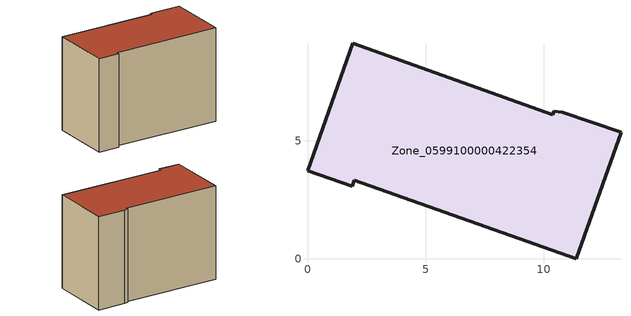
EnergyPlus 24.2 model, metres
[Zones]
Zone_0599100000422354
 floor ground (C_G): 1.99,3.33 1.89,3.07 0,3.74 1.92,9.14 10.38,6.09 10.43,6.25 10.79,6.21 13.27,5.35 11.36,0 z0.53
 wall outside (C_F): 1.92,9.14 0,3.74 1.89,3.07 1.99,3.33 11.36,0 13.27,5.35 10.79,6.21 10.43,6.25 10.38,6.09 1.92,9.14 z0.53:9.11
 roof outside (C_R): 13.27,5.35 10.79,6.21 10.43,6.25 10.38,6.09 1.92,9.14 0,3.74 1.89,3.07 1.99,3.33 11.36,0 z9.11
[BUILDING]
Pand.0599100000422354: North Axis=0; Terrain=City; Loads Convergence Tolerance Value=0.04; Temperature Convergence Tolerance Value=0.4; Solar Distribution=FullExterior; Maximum Number of Warmup Days=25; Minimum Number of Warmup Days=1
[Site:Location]
Rotterdam.The.Hague.AP_ZH_NLD Design_Conditions: Latitude=51.96; Longitude=4.45; Time Zone=1; Elevation=-4.5
[SITE:GROUNDTEMPERATURE:BUILDINGSURFACE]
18, 18, 18, 18, 18, 18, 18, 18, 18, 18, 18, 18
[MATERIAL] Thermal Absorptance=0.9; Solar Absorptance=0.7; Visible Absorptance=0.7
Name | Roughness | Thickness | Conductivity | Density | Specific Heat
G.TI.2006-2014 | MediumSmooth | 0.15 | 0.06 | 540 | 1210
F.TI.2006-2014 | Rough | 0.3 | 0.12 | 1920 | 840
R.TI.2006-2014 | MediumRough | 0.2 | 0.08 | 1500 | 1000
[CONSTRUCTION]
C_G: G.TI.2006-2014
C_F: F.TI.2006-2014
C_R: R.TI.2006-2014
[ZONE]
Zone_0599100000422354: Type=1; Multiplier=1; Ceiling Height=Autocalculate; Volume=Autocalculate; Floor Area=autocalculate; Part of Total Floor Area=Yes
[ZONEINFILTRATION:DESIGNFLOWRATE]
Infil_Zone_0599100000422354: Zone or ZoneList or Space or SpaceList=Zone_0599100000422354; Schedule=AlwaysOn; Design Flow Rate Calculation Method=Flow/Area; Flow Rate per Floor Area=0.0015; Constant Term Coefficient=1; Temperature Term Coefficient=0; Velocity Term Coefficient=0; Velocity Squared Term Coefficient=0
[HVACTEMPLATE:ZONE:IDEALLOADSAIRSYSTEM]
Zone_0599100000422354: Maximum Heating Supply Air Temperature=50; Minimum Cooling Supply Air Temperature=13; Maximum Heating Supply Air Humidity Ratio=0.0156; Minimum Cooling Supply Air Humidity Ratio=0.0077; Heating Limit=NoLimit; Cooling Limit=NoLimit; Dehumidification Control Type=ConstantSensibleHeatRatio; Cooling Sensible Heat Ratio=0.7; Dehumidification Setpoint=60; Humidification Control Type=None; Humidification Setpoint=30; Outdoor Air Method=None; Outdoor Air Flow Rate per Person=0.00944; Outdoor Air Flow Rate per Zone Floor Area=0; Outdoor Air Flow Rate per Zone=0; Demand Controlled Ventilation Type=None; Outdoor Air Economizer Type=NoEconomizer; Heat Recovery Type=None; Sensible Heat Recovery Effectiveness=0.7; Latent Heat Recovery Effectiveness=0.65
[ZONECONTROL:THERMOSTAT]
ThermostatControl_Zone_0599100000422354: Zone or ZoneList=Zone_0599100000422354; Control Type Schedule=DualSetpointControlType; Control 1=Thermostat_Zone_0599100000422354; Temperature Difference Between Cutout And Setpoint=0
[THERMOSTATSETPOINT:DUALSETPOINT]
Thermostat_Zone_0599100000422354: Heating Setpoint Temperature Schedule=HeatingSetpoint_Zone_0599100000422354; Cooling Setpoint Temperature Schedule=CoolingSetpoint_Zone_0599100000422354
[SCHEDULE:COMPACT]
HeatingSetpoint_Zone_0599100000422354: Through: 12/31, For: AllDays, Until: 24:00, 21
CoolingSetpoint_Zone_0599100000422354: Through: 12/31, For: AllDays, Until: 24:00, 24
DualSetpointControlType: Through: 12/31, For: AllDays, Until: 24:00, 4
AlwaysOn: Through: 12/31, For: AllDays, Until: 24:00, 1
